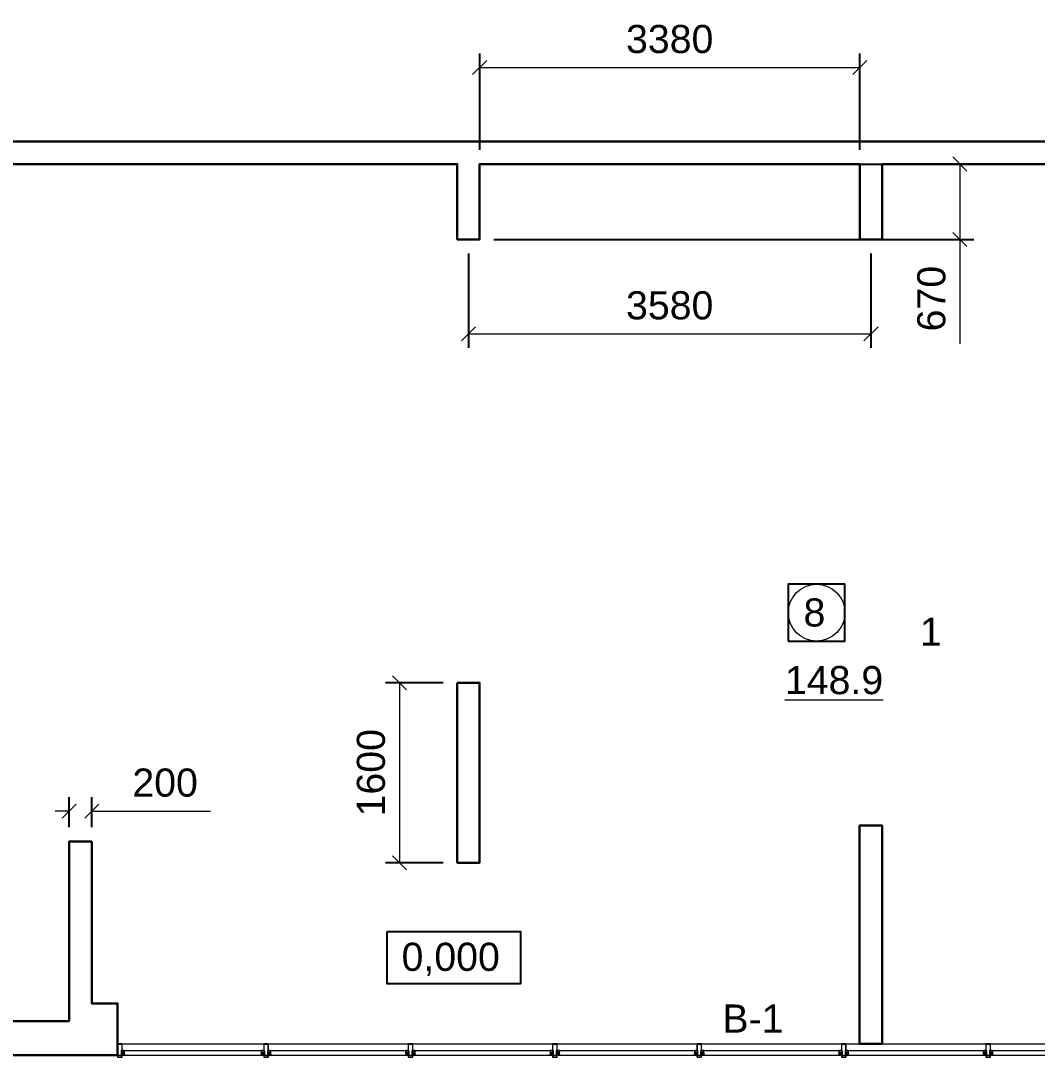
# Model space of a CAD drawing. Header units: metres. Extents: x 0 to 62.5, y -0.5 to 27.6.
# Drawn here: x 24.91 to 33.95, y 11.23 to 20.45 of the extents above; entities that cross this region are included whole.
import ezdxf
from ezdxf.enums import TextEntityAlignment as Align

# ---------------------------------------------------------------- set-up
doc = ezdxf.new("R2010")
doc.units = ezdxf.units.M
doc.header["$MEASUREMENT"] = 0
for name, color, linetype, lineweight in [('Level 50', 7, 'Continuous', 0), ('окна', 153, 'Continuous', 18), ('Полы', 12, 'Continuous', 13)]:
    doc.layers.add(name, color=color, linetype=linetype, lineweight=lineweight)
doc.layers.add('YOLO_TABLE', color=1, linetype='Continuous')
doc.styles.get("Standard").update_dxf_attribs({"font": 'CS_Gost2304.shx'})
doc.styles.add('Style-Arial', font='arial.ttf')
doc.dimstyles.get("Standard").update_dxf_attribs({"dimtxt": 0.18, "dimasz": 0.18, "dimexe": 0.18, "dimexo": 0.0625, "dimgap": 0.09, "dimtad": 0, "dimtih": 1, "dimtoh": 1, "dimdec": 4, "dimzin": 0, "dimdsep": 46, "dimtxsty": 'STANDARD', "dimcen": 0.09, "dimadec": 0, "dimazin": 0, "dimtfac": 1, "dimtdec": 4, "dimtofl": 0, "dimtmove": 0, "dimatfit": 3, "dimfxl": 1, "dimtolj": 1, "dimtzin": 0, "dimarcsym": 0})

# ---------------------------------------------------------------- blocks, each defined once
blk = doc.blocks.new('stoyka_R')
at = {"color": 0, "linetype": 'ByBlock', "lineweight": 0}
for points in [[(-34.9, 96.6), (-36, 97), (-36, 96), (-35.8, 96), (-35.8, 95), (-34.1, 94.3, -0.278117), (-33.5, 93.4, -0.298632), (-34.2, 92.5), (-37, 92, -1.227062), (-37.2, 92.7), (-34.8, 93.5), (-36.8, 94), (-37.8, 93.5), (-40.3, 93.5), (-44.8, 92.1, -1.262793), (-45.1, 92.7), (-41, 96), (-40, 96), (-40, 95, 0.414214), (-39.5, 94.5), (-38.3, 94.5, 0.414214), (-37.8, 95), (-37.8, 96), (-37.5, 96), (-37.5, 97), (-38.6, 96.6, -0.954089), (-39.2, 97.1), (-37.5, 98.7), (-36, 98.7), (-34.3, 97.1, -0.954089)], [(34.9, 96.6), (36, 97), (36, 96), (35.7, 96), (35.7, 95), (34.1, 94.3, 0.278117), (33.5, 93.4, 0.298632), (34.2, 92.5), (37, 92, 1.227062), (37.2, 92.7), (34.8, 93.5), (36.7, 94), (37.7, 93.5), (40.2, 93.5), (44.8, 92.1, 1.262793), (45.1, 92.7), (41, 96), (40, 96), (40, 95, -0.414214), (39.5, 94.5), (38.2, 94.5, -0.414214), (37.7, 95), (37.7, 96), (37.5, 96), (37.5, 97), (38.6, 96.6, 0.954089), (39.2, 97.1), (37.5, 98.7), (36, 98.7), (34.3, 97.1, 0.954089)], [(-34.9, 82.4), (-36, 81.7), (-36, 83), (-35.8, 83), (-35.8, 84), (-34.1, 84.7, 0.278117), (-33.5, 85.6, 0.298632), (-34.2, 86.5), (-37, 87, 1.227062), (-37.2, 86.3), (-34.8, 85.5), (-36.8, 85), (-37.8, 85.5), (-40.3, 85.5), (-44.8, 86.9, 1.262793), (-45.1, 86.3), (-41, 83), (-40, 83), (-40, 84, -0.414214), (-39.5, 84.5), (-38.3, 84.5, -0.414214), (-37.8, 84), (-37.8, 83), (-37.5, 83), (-37.5, 81.7), (-38.6, 82.4, 0.954089), (-39.2, 81.9), (-37.5, 80), (-36, 80), (-34.3, 81.9, 0.954089)], [(34.9, 82.4), (36, 81.7), (36, 83), (35.7, 83), (35.7, 84), (34.1, 84.7, -0.278117), (33.5, 85.6, -0.298632), (34.2, 86.5), (37, 87, -1.227062), (37.2, 86.3), (34.8, 85.5), (36.7, 85), (37.7, 85.5), (40.2, 85.5), (44.8, 86.9, -1.262793), (45.1, 86.3), (41, 83), (40, 83), (40, 84, 0.414214), (39.5, 84.5), (38.2, 84.5, 0.414214), (37.7, 84), (37.7, 83), (37.5, 83), (37.5, 81.7), (38.6, 82.4, -0.954089), (39.2, 81.9), (37.5, 80), (36, 80), (34.3, 81.9, -0.954089)]]:
    blk.add_lwpolyline(points, format="xyb", close=True, dxfattribs=at)
at = {"color": 0, "linetype": 'ByBlock', "lineweight": -2}
for points in [[(-20, 63.5), (-20, 0), (20, 0), (20, 63.5), (19.3, 63.9, 0.580174), (18.5, 63.5), (18.5, 61.5), (15, 61.5), (15, 69.5), (14.5, 70), (15, 70.5), (15, 79.2), (18.5, 79.2), (18.5, 77.2, 0.580174), (19.3, 76.8), (20, 77.3), (20, 80.7), (15, 80.7), (15, 98.5), (33.5, 98.5), (33.5, 96.2), (32, 96.2, 0.414214), (31.5, 95.7), (31.5, 95), (34.9, 95, 0.414214), (35.4, 95.5), (35.4, 96.2), (34.7, 96.2), (34.7, 98.7), (38.7, 98.7), (38.7, 96.2), (37.9, 96.2), (37.9, 95.5, 0.414214), (38.4, 95), (39.5, 95, 0.414214), (40, 95.5), (40, 99.5, 0.414214), (39.5, 100), (20, 100), (20, 120), (-20, 120), (-20, 100), (-39.5, 100, 0.414214), (-40, 99.5), (-40, 95.5, 0.414214), (-39.5, 95), (-38.5, 95, 0.414214), (-38, 95.5), (-38, 96.2), (-38.7, 96.2), (-38.7, 98.7), (-34.7, 98.7), (-34.7, 96.2), (-35.5, 96.2), (-35.5, 95.5, 0.414214), (-35, 95), (-31.5, 95), (-31.5, 95.7, 0.414214), (-32, 96.2), (-33.5, 96.2), (-33.5, 98.5), (-15, 98.5), (-15, 80.7), (-20, 80.7), (-20, 77.3), (-19.3, 76.8, 0.580174), (-18.5, 77.2), (-18.5, 79.2), (-15, 79.2), (-15, 70.5), (-14.5, 70), (-15, 69.5), (-15, 61.5), (-18.5, 61.5), (-18.5, 63.5, 0.580174), (-19.3, 63.9)], [(-39, 79), (-30, 79), (-22.1, 75.5), (-15.7, 75.5, 0.414214), (-15.2, 76), (-15.2, 76.2, 0.23461), (-15.4, 76.6), (-16.5, 77.4, 0.303619), (-16.9, 77.4), (-18.2, 76.5), (-22.1, 76.5), (-30, 80), (-33.5, 80), (-33.5, 82.8), (-33.5, 84), (-34.7, 84), (-35.3, 83), (-34.5, 83), (-34.5, 80), (-39, 80), (-39, 83), (-37.8, 83), (-38.4, 84), (-40, 84), (-40, 60), (-20, 60), (-20, 61), (-22, 61), (-22, 64), (-17.9, 64), (-16.3, 62.4, 0.979824), (-15.6, 63.1), (-17.5, 65), (-23.2, 65), (-23.2, 61), (-39, 61), (-39, 79)], [(39, 79), (30, 79), (22.1, 75.5), (15.7, 75.5, -0.414214), (15.2, 76), (15.2, 76.2, -0.23461), (15.4, 76.6), (16.5, 77.4, -0.303619), (16.9, 77.4), (18.2, 76.5), (22.1, 76.5), (30, 80), (33.5, 80), (33.5, 82.8), (33.5, 84), (34.7, 84), (35.3, 83), (34.5, 83), (34.5, 80), (39, 80), (39, 83), (37.8, 83), (38.4, 84), (40, 84), (40, 60), (20, 60), (20, 61), (22, 61), (22, 64), (17.9, 64), (16.3, 62.4, -0.979824), (15.6, 63.1), (17.5, 65), (23.2, 65), (23.2, 61), (39, 61), (39, 79)]]:
    blk.add_lwpolyline(points, format="xyb", close=True, dxfattribs=at)
at = {"lineweight": 0}
for points in [[(-25, 83.5), (-15, 83.5), (-15, 95.5), (-25, 95.5)], [(25, 83.5), (15, 83.5), (15, 95.5), (25, 95.5)]]:
    blk.add_lwpolyline(points, close=True, dxfattribs=at)
at = {"color": 0, "linetype": 'ByBlock', "lineweight": -2}
blk.add_lwpolyline([(18, 59.5), (18, 3), (-18, 3), (-18, 59.5), (-13, 59.5), (-13, 100.5), (-18, 100.5), (-18, 118), (18, 118), (18, 100.5), (13, 100.5), (13, 59.5)], close=True, dxfattribs=at)
at = {"lineweight": 0}
for points in [[(-37.2, 87), (-25, 87)], [(-37.1, 92), (-25, 92)], [(37.1, 92), (25, 92)], [(37.2, 87), (25, 87)]]:
    blk.add_lwpolyline(points, dxfattribs=at)
blk = doc.blocks.new('_Oblique')
at = {"color": 0, "linetype": 'ByBlock', "lineweight": -2}
blk.add_line((0.5, 0.5), (-0.5, -0.5), dxfattribs=at)
blk = doc.blocks.new('*D71')
at = {"color": 0, "lineweight": -2, "transparency": 16777216}
for p, q in [((28.6683, 14.5606), (28.1553, 14.5606)), ((28.6683, 12.9606), (28.1553, 12.9606))]:
    blk.add_line(p, q, dxfattribs=at)
at = {"color": 5, "lineweight": 0, "transparency": 16777216}
blk.add_line((28.2803, 14.5606), (28.2803, 12.9606), dxfattribs=at)
at = {"layer": 'Defpoints', "color": 0, "transparency": 16777216}
for p in [(28.7933, 14.5606), (28.2803, 12.9606), (28.7933, 12.9606)]:
    blk.add_point(p, dxfattribs=at)
at = {"color": 5, "lineweight": 0, "transparency": 16777216, "xscale": 0.125, "yscale": 0.125, "zscale": 0.125}
for p, rotation in [((28.2803, 14.5606), 90), ((28.2803, 12.9606), 270)]:
    blk.add_blockref('_Oblique', p, dxfattribs=dict(at, rotation=rotation))
at = {"color": 0, "transparency": 16777216, "insert": (28.0277, 13.7606), "char_height": 0.25, "attachment_point": 5, "rotation": 90, "style": 'Style-Arial'}
blk.add_mtext('1600', dxfattribs=at)
blk = doc.blocks.new('TerminatorOpen')
at = {"color": 0, "linetype": 'ByBlock', "lineweight": -2}
for q in [(-1, 0.5), (-1, 0), (-1, -0.5)]:
    blk.add_line((0, 0), q, dxfattribs=at)
blk = doc.blocks.new('*D72')
at = {"color": 0, "lineweight": -2, "transparency": 16777216}
for p, q in [((28.8933, 18.3765), (28.8933, 17.5362)), ((32.4733, 18.3765), (32.4733, 17.5362))]:
    blk.add_line(p, q, dxfattribs=at)
at = {"color": 5, "lineweight": 0, "transparency": 16777216}
blk.add_line((28.8933, 17.6612), (32.4733, 17.6612), dxfattribs=at)
at = {"layer": 'Defpoints', "color": 0, "transparency": 16777216}
for p in [(28.8933, 18.5015), (32.4733, 18.5015), (32.4733, 17.6612)]:
    blk.add_point(p, dxfattribs=at)
at = {"color": 5, "lineweight": 0, "transparency": 16777216, "xscale": 0.125, "yscale": 0.125, "zscale": 0.125, "rotation": 180}
blk.add_blockref('_Oblique', (28.8933, 17.6612), dxfattribs=at)
at = {"color": 5, "lineweight": 0, "transparency": 16777216, "xscale": 0.125, "yscale": 0.125, "zscale": 0.125}
blk.add_blockref('_Oblique', (32.4733, 17.6612), dxfattribs=at)
at = {"color": 0, "transparency": 16777216, "insert": (30.6833, 17.9139), "char_height": 0.25, "attachment_point": 5, "style": 'Style-Arial'}
blk.add_mtext('3580', dxfattribs=at)
blk = doc.blocks.new('*D73')
at = {"color": 0, "lineweight": -2, "transparency": 16777216}
for p, q in [((28.9933, 19.2965), (28.9933, 20.1533)), ((32.3733, 19.2965), (32.3733, 20.1533))]:
    blk.add_line(p, q, dxfattribs=at)
at = {"color": 5, "lineweight": 0, "transparency": 16777216}
blk.add_line((28.9933, 20.0283), (32.3733, 20.0283), dxfattribs=at)
at = {"layer": 'Defpoints', "color": 0, "transparency": 16777216}
for p in [(32.3733, 20.0283), (28.9933, 19.1715), (32.3733, 19.1715)]:
    blk.add_point(p, dxfattribs=at)
at = {"color": 5, "lineweight": 0, "transparency": 16777216, "xscale": 0.125, "yscale": 0.125, "zscale": 0.125, "rotation": 180}
blk.add_blockref('_Oblique', (28.9933, 20.0283), dxfattribs=at)
at = {"color": 5, "lineweight": 0, "transparency": 16777216, "xscale": 0.125, "yscale": 0.125, "zscale": 0.125}
blk.add_blockref('_Oblique', (32.3733, 20.0283), dxfattribs=at)
at = {"color": 0, "transparency": 16777216, "insert": (30.6833, 20.2811), "char_height": 0.25, "attachment_point": 5, "style": 'Style-Arial'}
blk.add_mtext('3380', dxfattribs=at)
blk = doc.blocks.new('*D74')
at = {"color": 0, "lineweight": -2, "transparency": 16777216}
for p, q in [((29.1183, 19.1715), (33.3888, 19.1715)), ((29.1183, 18.5015), (33.3888, 18.5015))]:
    blk.add_line(p, q, dxfattribs=at)
at = {"color": 5, "lineweight": 0, "transparency": 16777216}
for p, q in [((33.2638, 19.1715), (33.2638, 18.5015)), ((33.2638, 18.5015), (33.2638, 17.5736))]:
    blk.add_line(p, q, dxfattribs=at)
at = {"layer": 'Defpoints', "color": 0, "transparency": 16777216}
for p in [(28.9933, 19.1715), (28.9933, 18.5015), (33.2638, 18.5015)]:
    blk.add_point(p, dxfattribs=at)
at = {"color": 5, "lineweight": 0, "transparency": 16777216, "xscale": 0.125, "yscale": 0.125, "zscale": 0.125}
for p, rotation in [((33.2638, 19.1715), 90), ((33.2638, 18.5015), 270)]:
    blk.add_blockref('_Oblique', p, dxfattribs=dict(at, rotation=rotation))
at = {"color": 0, "transparency": 16777216, "insert": (33.0112, 17.9751), "char_height": 0.25, "attachment_point": 5, "rotation": 90, "style": 'Style-Arial'}
blk.add_mtext('670', dxfattribs=at)
blk = doc.blocks.new('*D78')
at = {"color": 0, "lineweight": -2, "transparency": 16777216}
for p, q in [((25.3433, 13.2756), (25.3433, 13.5438)), ((25.5433, 13.2756), (25.5433, 13.5438))]:
    blk.add_line(p, q, dxfattribs=at)
at = {"color": 5, "lineweight": 0, "transparency": 16777216}
for p, q in [((25.3433, 13.4188), (25.2183, 13.4188)), ((25.5433, 13.4188), (26.599, 13.4188))]:
    blk.add_line(p, q, dxfattribs=at)
at = {"layer": 'Defpoints', "color": 0, "transparency": 16777216}
for p in [(25.5433, 13.4188), (25.3433, 13.1506), (25.5433, 13.1506)]:
    blk.add_point(p, dxfattribs=at)
at = {"color": 5, "lineweight": 0, "transparency": 16777216, "xscale": 0.125, "yscale": 0.125, "zscale": 0.125}
blk.add_blockref('_Oblique', (25.3433, 13.4188), dxfattribs=at)
at = {"color": 5, "lineweight": 0, "transparency": 16777216, "xscale": 0.125, "yscale": 0.125, "zscale": 0.125, "rotation": 180}
blk.add_blockref('_Oblique', (25.5433, 13.4188), dxfattribs=at)
at = {"color": 0, "transparency": 16777216, "insert": (26.1961, 13.6714), "char_height": 0.25, "attachment_point": 5, "style": 'Style-Arial'}
blk.add_mtext('200', dxfattribs=at)

msp = doc.modelspace()

# ---------------------------------------------------------------- linework, layer by layer
at = {"color": 7, "linetype": 'Continuous', "lineweight": 13}
msp.add_lwpolyline([(25.54325171, 13.1505698), (25.34325171, 13.1505698)], dxfattribs=at)
at = {"linetype": 'Continuous', "lineweight": 13}
msp.add_lwpolyline([(28.1720195, 11.88527255), (28.1720195, 12.34909943), (29.35616389, 12.34909943), (29.35616389, 11.88527255), (28.1720195, 11.88527255)], dxfattribs=at)
at = {"layer": 'Level 50', "color": 7, "linetype": 'Continuous', "lineweight": 30}
for points in [[(21.78325171, 19.37150456), (28.99325171, 19.37150456), (32.57325171, 19.37150456), (36.18325171, 19.37150456), (41.78325171, 19.37150456), (41.78325171, 19.37150456)], [(21.98325171, 19.17150456), (28.79325171, 19.17150456), (28.79325171, 18.50150456), (28.99325171, 18.50150456), (28.99325171, 19.17150456), (32.37325171, 19.17150456), (32.37325171, 18.50150456), (32.57325171, 18.50150456), (32.57325171, 19.17150456), (35.98325171, 19.17150456), (35.98325171, 18.57150456), (36.18325171, 18.57150456), (36.18325171, 19.17150456), (41.58325171, 19.17150456)], [(28.79325171, 14.5605698), (28.99325171, 14.5605698), (28.99325171, 12.9605698), (28.79325171, 12.9605698), (28.79325171, 14.5605698)], [(32.37221518, 11.35150456), (32.57325171, 11.35150456), (32.57325171, 13.29150456), (32.37221518, 13.29150456), (32.37221518, 11.35150456)], [(25.34325171, 11.55150456), (25.34325171, 13.1505698), (25.54325171, 13.1505698)], [(25.54325171, 13.1505698), (25.54325171, 11.7105698), (25.77325171, 11.7105698), (25.77325171, 11.25150456)], [(24.54325171, 11.55150456), (25.34325171, 11.55150456)], [(24.54325171, 11.25150456), (25.77325171, 11.25150456)]]:
    msp.add_lwpolyline(points, dxfattribs=at)
at = {"layer": 'Level 50', "color": 7, "linetype": 'Continuous', "lineweight": 0}
msp.add_circle((31.98905232, 15.18379521), 0.25242955, dxfattribs=at)
at = {"layer": 'YOLO_TABLE'}
for points in [[(31.73662278, 14.93136566), (32.24148187, 14.93136566), (32.24148187, 15.43622475), (31.73662278, 15.43622475)], [(28.1720195, 12.34909943), (29.35616389, 12.34909943), (29.35616389, 11.88527255), (28.1720195, 11.88527255)]]:
    msp.add_lwpolyline(points, close=True, dxfattribs=at)
at = {"layer": 'окна'}
for p, q in [((25.77325171, 11.35150456), (37.12725171, 11.35150456)), ((25.77325171, 11.25150456), (37.12725171, 11.25150456))]:
    msp.add_line(p, q, dxfattribs=at)
msp.add_lwpolyline([(25.77325171, 11.25150456), (25.77325171, 11.25150456), (25.77325171, 11.23150456), (25.81325171, 11.23150456), (25.81325171, 11.25150456), (25.83275171, 11.25150456, 0.4142135624), (25.83325171, 11.25200456), (25.83325171, 11.25600456, 0.4142135624), (25.83275171, 11.25650456), (25.83170171, 11.25650456, 0.4142135624), (25.83120171, 11.25600456), (25.83120171, 11.25530456), (25.83195171, 11.25530456), (25.83195171, 11.25280456), (25.82795171, 11.25280456), (25.82795171, 11.25530456), (25.82870171, 11.25530456), (25.82870171, 11.25600456, 0.4142135624), (25.82820171, 11.25650456), (25.82475171, 11.25650456), (25.82475171, 11.25580456, 0.4142135624), (25.82525171, 11.25530456), (25.82675171, 11.25530456), (25.82675171, 11.25300456), (25.80825171, 11.25300456), (25.80825171, 11.27075456), (25.81325171, 11.27075456), (25.81325171, 11.27425135), (25.81250712, 11.27468968, 0.5801735595), (25.81175169, 11.27425778), (25.81175169, 11.27225456), (25.80825171, 11.27225456), (25.80825171, 11.28100456), (25.80775171, 11.28150456), (25.80825171, 11.28200456), (25.80825171, 11.29000456), (25.81175169, 11.29000456), (25.81175169, 11.28800133, 0.5801735595), (25.81250712, 11.28756943), (25.81325171, 11.28800777), (25.81325171, 11.35150456), (25.77325171, 11.35150456), (25.77325171, 11.28800777)], format="xyb", dxfattribs=at)
for points in [[(25.77525171, 11.25100456), (25.77525171, 11.34850456), (25.81125171, 11.34850456), (25.81125171, 11.29200456), (25.80625171, 11.29200456), (25.80625171, 11.25100456), (25.81125171, 11.25100456), (25.81125171, 11.23350456), (25.77525171, 11.23350456), (25.77525171, 11.25100456)], [(25.80925171, 11.29150456), (27.07550171, 11.29150456)], [(25.83044615, 11.26450456), (25.81825171, 11.26450456)], [(25.83040152, 11.25950456), (25.81825171, 11.25950456)], [(27.11150171, 11.29150456), (28.35975171, 11.29150456)], [(28.39575171, 11.29150456), (29.64400171, 11.29150456)], [(29.68000171, 11.29150456), (30.92825171, 11.29150456)], [(30.96425171, 11.29150456), (32.21250171, 11.29150456)], [(32.24850171, 11.29150456), (33.49675171, 11.29150456)], [(33.53275171, 11.29150456), (34.78100171, 11.29150456)]]:
    msp.add_lwpolyline(points, dxfattribs=at)
msp.add_lwpolyline([(25.81825171, 11.26800456), (25.80825171, 11.26800456), (25.80825171, 11.25600456), (25.81825171, 11.25600456)], close=True, dxfattribs=at)
for points in [[(25.83225171, 11.27250456), (25.82325171, 11.27250456), (25.81535171, 11.27600456), (25.80895171, 11.27600456, 0.4142135624), (25.80845171, 11.27550456), (25.80845171, 11.27526865, 0.2346100061), (25.80866313, 11.27486759), (25.80972955, 11.27407366, 0.3036194749), (25.81017434, 11.27407297), (25.81145171, 11.27500456), (25.81535171, 11.27500456), (25.82325171, 11.27150456), (25.82675171, 11.27150456), (25.82675171, 11.26870456), (25.82675171, 11.26750456), (25.82797436, 11.26750456), (25.82855171, 11.26850456), (25.82775171, 11.26850456), (25.82775171, 11.27150456), (25.83225171, 11.27150456), (25.83225171, 11.26850456), (25.83105171, 11.26850456), (25.83162906, 11.26750456), (25.83325171, 11.26750456), (25.83325171, 11.29150456), (25.81325171, 11.29150456), (25.81325171, 11.29050456), (25.81525171, 11.29050456), (25.81525171, 11.28750456), (25.81119008, 11.28750456), (25.80959349, 11.28910114, 0.9798244206), (25.80890052, 11.28837991), (25.81077586, 11.28650456), (25.81645171, 11.28650456), (25.81645171, 11.29050456), (25.83225171, 11.29050456), (25.83225171, 11.27250456)], [(25.82811033, 11.26911734), (25.82925171, 11.26980456), (25.82925171, 11.26850456), (25.82900171, 11.26850456), (25.82900171, 11.26750456), (25.82734557, 11.2667685, 0.2781165631), (25.82675399, 11.26592216, 0.298632436), (25.8274159, 11.2650477), (25.83025555, 11.26453399, 1.2270617229), (25.8304117, 11.26519294), (25.82805171, 11.26600456), (25.83000171, 11.26650456), (25.83100171, 11.26600456), (25.83350171, 11.26600456), (25.83802537, 11.26460643, 1.2627930682), (25.83838393, 11.26518583), (25.83425171, 11.26850456), (25.83325171, 11.26850456), (25.83325171, 11.26750456, -0.4142135624), (25.83275171, 11.26700456), (25.83150171, 11.26700456, -0.4142135624), (25.83100171, 11.26750456), (25.83100171, 11.26850456), (25.83075171, 11.26850456), (25.83075171, 11.26980456), (25.8318931, 11.26911734, 0.9540885036), (25.83243139, 11.26956361), (25.83075171, 11.27150456), (25.82925171, 11.27150456), (25.82757203, 11.26956361, 0.9540885036)], [(25.82811033, 11.25488888), (25.82925171, 11.25450456), (25.82925171, 11.25550166), (25.82900171, 11.25550166), (25.82900171, 11.25650166), (25.82734557, 11.25723773, -0.2781165631), (25.82675399, 11.25808406, -0.298632436), (25.8274159, 11.25895852), (25.83025555, 11.25947223, -1.2270617229), (25.8304117, 11.25881328), (25.82805171, 11.25800166), (25.83000171, 11.25750166), (25.83100171, 11.25800166), (25.83350171, 11.25800166), (25.83802537, 11.25939979, -1.2627930682), (25.83838393, 11.25882039), (25.83425171, 11.25550166), (25.83325171, 11.25550166), (25.83325171, 11.25650166, 0.4142135624), (25.83275171, 11.25700166), (25.83150171, 11.25700166, 0.4142135624), (25.83100171, 11.25650166), (25.83100171, 11.25550166), (25.83075171, 11.25550166), (25.83075171, 11.25450456), (25.8318931, 11.25488888, -0.9540885036), (25.83243139, 11.25444261), (25.83075171, 11.25280456), (25.82925171, 11.25280456), (25.82757203, 11.25444261, -0.9540885036)]]:
    msp.add_lwpolyline(points, format="xyb", close=True, dxfattribs=at)

# ---------------------------------------------------------------- block references
at = {"layer": 'окна', "xscale": 0.001, "yscale": 0.001, "zscale": 0.001, "rotation": 180}
for p in [(27.09350171, 11.35150456), (28.37775171, 11.35150456), (29.66200171, 11.35150456), (30.94625171, 11.35150456), (32.23050171, 11.35150456), (33.51475171, 11.35150456)]:
    msp.add_blockref('stoyka_R', p, dxfattribs=at)

# ---------------------------------------------------------------- texts
at = {"color": 7, "linetype": 'Continuous', "lineweight": 0, "style": 'Style-Arial'}
msp.add_text('8', height=0.25, dxfattribs=at).set_placement((31.97053615, 15.31045657), align=Align.TOP_CENTER)
msp.add_text('0,000', height=0.25, dxfattribs=at).set_placement((28.29892115, 11.99957552))
at = {"color": 7, "linetype": 'Continuous', "lineweight": 13, "insert": (31.70780687, 14.70912548), "char_height": 0.25, "attachment_point": 1, "line_spacing_factor": 0.6, "style": 'Style-Arial'}
msp.add_mtext('{\\L148.9}', dxfattribs=at)
at = {"color": 7, "linetype": 'Continuous', "lineweight": 0, "insert": (31.15158063, 11.45057841), "char_height": 0.25, "attachment_point": 7, "line_spacing_factor": 0.72}
msp.add_mtext('{\\fArial|b0|i0|c204|p39;В\\fArial|b0|i0|c0|p39;-1}', dxfattribs=at)
at = {"layer": 'Полы', "linetype": 'Continuous', "lineweight": 0, "style": 'Style-Arial'}
msp.add_text('1', height=0.25, dxfattribs=at).set_placement((33.00530649, 15.13880818), align=Align.TOP_CENTER)

# ---------------------------------------------------------------- dimensions: what is measured, and where the dimension line sits
for base, p1, p2, picture, middle in [((32.37325171, 20.0283426), (28.99325171, 19.17150456), (32.37325171, 19.17150456), '*D73', (30.68325171, 20.28107111)), ((32.47325171, 17.66119959), (28.89325171, 18.50150456), (32.47325171, 18.50150456), '*D72', (30.68325171, 17.91392811)), ((25.54325171, 13.41875335), (25.34325171, 13.1505698), (25.54325171, 13.1505698), '*D78', (26.1961337, 13.6713966))]:
    dim = msp.add_linear_dim(base=base, p1=p1, p2=p2, dimstyle='Standard', override={"dimtxt": 0.25, "dimasz": 0.125, "dimexe": 0.125, "dimexo": 0.125, "dimgap": 0.125, "dimtad": 1, "dimtih": 0, "dimtoh": 0, "dimlfac": 1000, "dimzin": 11, "dimtxsty": 'Style-Arial', "dimblk": 'Oblique', "dimclrd": 5, "dimadec": 4, "dimazin": 3, "dimldrblk": 'TerminatorOpen', "dimfrac": 2, "dimtolj": 0, "dimtzin": 11, "dimlwd": 0})
    dim.commit()
    dim.dimension.update_dxf_attribs({"geometry": picture, "text_midpoint": middle})
for base, p1, p2, picture, middle in [((33.26379488, 18.50150456), (28.99325171, 19.17150456), (28.99325171, 18.50150456), '*D74', (33.01115163, 17.97507209)), ((28.28033217, 12.9605698), (28.79325171, 14.5605698), (28.79325171, 12.9605698), '*D71', (28.02768893, 13.7605698))]:
    dim = msp.add_linear_dim(base=base, p1=p1, p2=p2, angle=90, dimstyle='Standard', override={"dimtxt": 0.25, "dimasz": 0.125, "dimexe": 0.125, "dimexo": 0.125, "dimgap": 0.125, "dimtad": 1, "dimtih": 0, "dimtoh": 0, "dimlfac": 1000, "dimzin": 11, "dimtxsty": 'Style-Arial', "dimblk": 'Oblique', "dimclrd": 5, "dimadec": 4, "dimazin": 3, "dimldrblk": 'TerminatorOpen', "dimfrac": 2, "dimtolj": 0, "dimtzin": 11, "dimlwd": 0})
    dim.commit()
    dim.dimension.update_dxf_attribs({"geometry": picture, "text_midpoint": middle})

doc.saveas('drawing.dxf')
